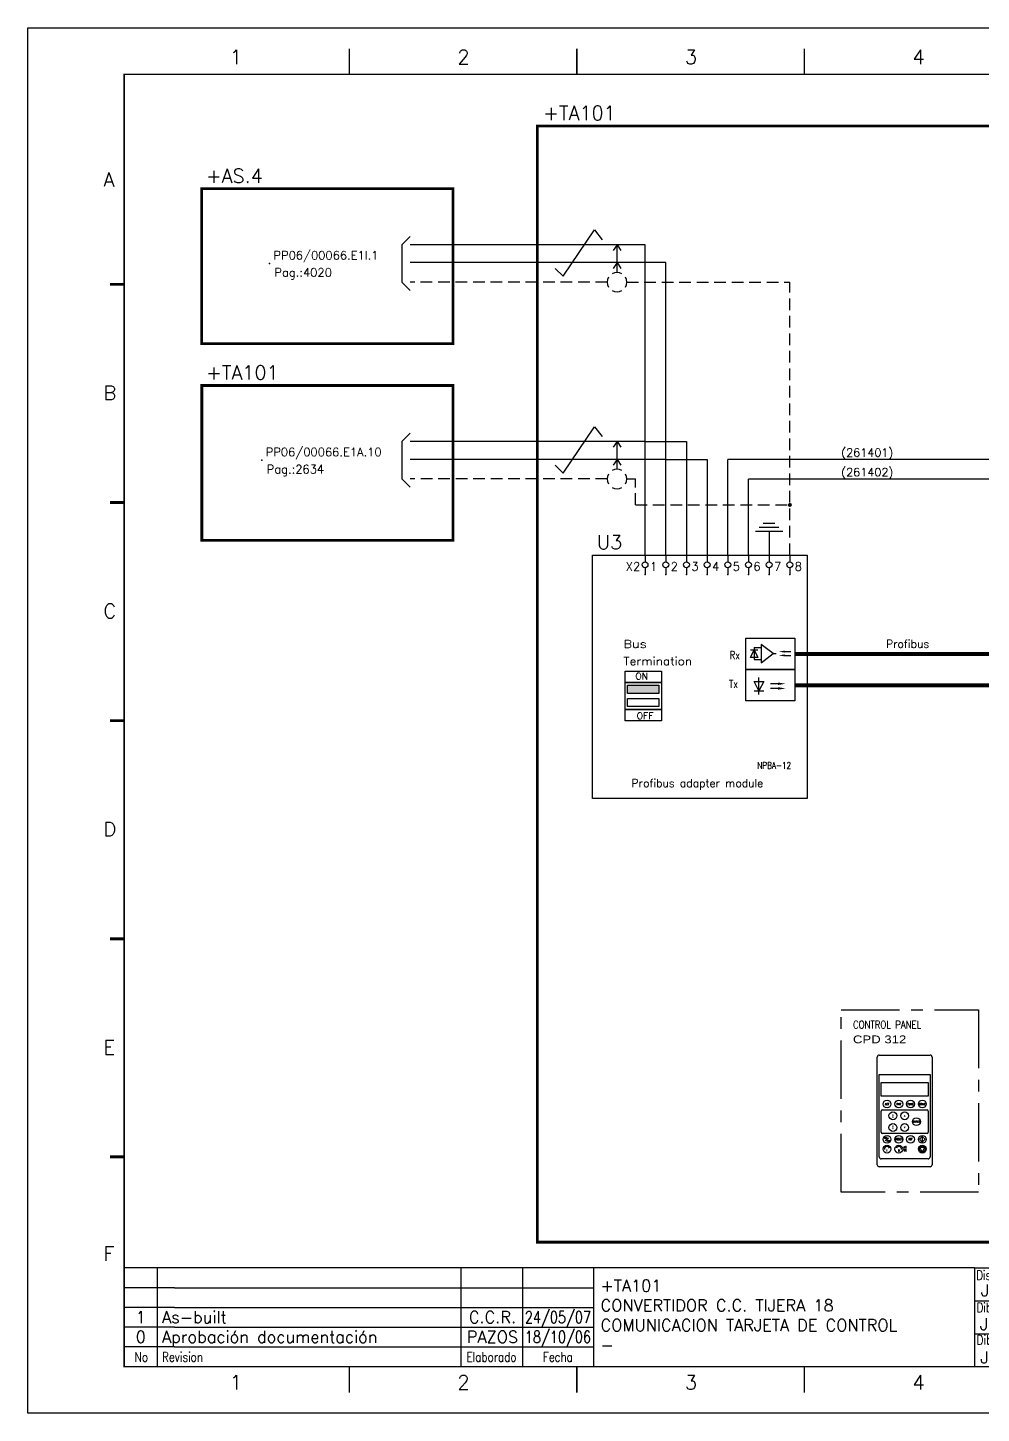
# Model space of a CAD drawing. Extents: x -25 to 1044, y -25744 to 292.
# Drawn here: x 59.8 to 264.3, y -2013.7 to -1716.7 of the extents above; entities that cross this region are included whole.
import ezdxf
from ezdxf.enums import TextEntityAlignment as Align

# ---------------------------------------------------------------- set-up
doc = ezdxf.new("R2010")
doc.units = 0
doc.header["$LTSCALE"] = 10
doc.header["$MEASUREMENT"] = 0
for name, pattern in [('CENTER', [2, 1.25, -0.25, 0.25, -0.25]), ('DASHDOT', [1, 0.5, -0.25, 0, -0.25]), ('HIDDEN', [0.375, 0.25, -0.125])]:
    doc.linetypes.add(name, pattern=pattern)
doc.layers.get('0').update_dxf_attribs({"linetype": 'CONTINUOUS'})
for name, color, linetype in [('1', 7, 'CONTINUOUS'), ('10', 5, 'CONTINUOUS'), ('102', 7, 'CONTINUOUS'), ('2', 7, 'CONTINUOUS'), ('25', 3, 'CONTINUOUS'), ('25PK', 4, 'CENTER'), ('35', 2, 'CONTINUOUS'), ('8', 1, 'CONTINUOUS'), ('9', 6, 'CONTINUOUS'), ('DIBUJO', 7, 'CONTINUOUS'), ('NODE', 7, 'CONTINUOUS')]:
    doc.layers.add(name, color=color, linetype=linetype)
doc.styles.add('ABBSTYLE', font='ROMANS.SHX', dxfattribs={"width": 0.8})
doc.styles.add('HELV', font='HELVBLD.SHX', dxfattribs={"width": 1.2})
doc.styles.add('HELVETICA', font='HELV.SHX')
doc.styles.add('LABEL', font='SIMPLEX', dxfattribs={"width": 0.8, "height": 4})
doc.styles.add('ROMANS', font='romans')
doc.styles.get("Standard").update_dxf_attribs({"font": 'simplex'})

# ---------------------------------------------------------------- blocks, each defined once
blk = doc.blocks.new('ACAD0257')
at = {"layer": '2'}
for p, q in [((215, 132), (215, 159.5)), ((215.5, 160), (228.5, 160)), ((229, 159.5), (229, 132)), ((215.5, 155), (228.5, 155)), ((215.5, 134), (215.5, 155)), ((216, 153), (228, 153)), ((216, 149.5), (216, 153)), ((228, 153), (228, 149.5)), ((228.5, 155), (228.5, 134)), ((228, 149.5), (216, 149.5)), ((216, 140.3), (216, 145.7)), ((216.3, 146), (227.7, 146)), ((228, 145.7), (228, 140.3)), ((227.7, 140), (216.3, 140)), ((217.8481351728414, 138.7939270103938), (216.9934306319097, 138.1294219295075)), ((226.5, 139.25), (225.75, 138.5)), ((225.75, 138.5), (226.5, 137.75)), ((227.25, 138.5), (226.5, 139.25)), ((226.5, 139), (226.5, 138)), ((226.5, 137.75), (227.25, 138.5)), ((225.8796362901317, 136.4071345249903), (226.5, 135.25)), ((227.1142087806116, 136.4071345249903), (225.8796362901317, 136.4071345249903)), ((226.5, 135.25), (227.1142087806116, 136.4071345249903)), ((228.5, 131.5), (215.5, 131.5)), ((228, 133.5), (216, 133.5))]:
    blk.add_line(p, q, dxfattribs=at)
for centre, radius in [((217.5, 147.5), 1), ((220.5, 147.5), 1), ((223.5, 147.5), 1), ((226.5, 147.5), 1), ((219, 144.5), 1), ((222, 144.5), 1), ((219, 141.5), 1), ((222, 141.5), 1), ((225, 143), 1), ((217.5, 138.5), 1), ((220.5, 138.5), 1), ((223.5, 138.5), 1), ((226.5, 138.5), 1), ((217.5, 136), 1), ((220.5, 136), 1), ((226.5, 136), 1), ((226.5, 136), 0.75)]:
    blk.add_circle(centre, radius, dxfattribs=at)
for centre, radius, start, end in [((215.5, 159.5), 0.5, 90, 180), ((228.5, 159.5), 0.5, 0, 90), ((216.3, 145.7), 0.3, 90, 180), ((227.7, 145.7), 0.3, 0, 90), ((216.3, 140.3), 0.3, 180, 270), ((227.7, 140.3), 0.3, 270, 0), ((217.5, 136), 0.6637186160513493, 25.19740898008553, 188.5605633170787), ((220.5, 136), 0.6637186160513493, 351.4394366829213, 154.8025910199183), ((215.5, 132), 0.5, 180, 270), ((216, 134), 0.5, 180, 270), ((228, 134), 0.5, 270, 0), ((228.5, 132), 0.5, 270, 0)]:
    blk.add_arc(centre, radius, start, end, dxfattribs=at)
for points in [[(218.75, 144.5), (219.25, 144.5), (219, 145)], [(218.75, 144), (219.25, 144), (219, 144.5)], [(218.75, 142), (219.25, 142), (219, 141.5)], [(218.75, 141.5), (219.25, 141.5), (219, 141)], [(221.75, 144.25), (222.25, 144.25), (222, 144.75)], [(221.75, 141.75), (222.25, 141.75), (222, 141.25)], [(218.09995874996, 136.2829321967632), (217.7477515216906, 136.4922686849768), (217.8674194223316, 136.6798568098615), (217.8687793788416, 136.6798568098615)], [(219.90004125004, 136.2829321967632), (220.2522484783094, 136.4922686849768), (220.1325805776684, 136.6798568098615), (220.1312206211584, 136.6798568098615)]]:
    blk.add_solid(points, dxfattribs=at)
at = {"layer": '2', "style": 'ROMANS', "width": 0.8}
for s, p in [('ACT', (217.5, 147.5)), ('PAR', (220.5, 147.5)), ('FUNC', (223.5, 147.5)), ('DRIVE', (226.5, 147.5)), ('ENTER', (225, 143)), ('RESET', (220.5, 138.5)), ('REF', (223.5, 138.5))]:
    blk.add_text(s, height=0.5, dxfattribs=at).set_placement(p, align=Align.MIDDLE)
for s, height, p in [('LOC', 0.3200000000000001, (216.8072958660545, 138.7277477816382)), ('REM', 0.3200000000000001, (217.3727561871242, 137.9260033188665)), ('I', 0.5, (217.4004331881744, 135.3764735608475)), ('0', 0.5, (220.3308449754872, 135.3629128811035)), ('AC', 0.5, (221.7417849646071, 136.2715211537371)), ('DC', 0.5, (221.7553514407412, 135.4849644769771))]:
    blk.add_text(s, height=height, dxfattribs=at).set_placement(p)
blk = doc.blocks.new('NOD', base_point=(237.5, 170))
at = {"layer": 'NODE'}
blk.add_point((237.5, 170), dxfattribs=at)
blk = doc.blocks.new('$PP313')
at = {"layer": '2'}
blk.add_blockref('NOD', (0, 0), dxfattribs=at)
at = {"layer": '8'}
blk.add_attdef('1A', (1, -3.324999999999989), '', height=2.15, dxfattribs=at)
at = {"layer": '9'}
blk.add_attdef('ID', (1, 1), '', height=2.15, dxfattribs=at)
blk = doc.blocks.new('$021501')
at = {"layer": '2'}
for p, q in [((0, -6), (0, 0)), ((-3.5, -6), (3.5, -6)), ((-2.5, -7), (2.5, -7)), ((-1.5, -8), (1.5, -8))]:
    blk.add_line(p, q, dxfattribs=at)
blk.add_blockref('NOD', (0, 0), dxfattribs=at)
blk = doc.blocks.new('$$PLD12C')
for p, q in [((0, 2.499999999999972), (0, 0.75)), ((0, -0.75), (0, -2.500000000000028))]:
    blk.add_line(p, q)
at = {"layer": '2'}
blk.add_circle((0, 0), 0.75, dxfattribs=at)
for p in [(0, 2.499999999999972), (0, -2.500000000000028)]:
    blk.add_blockref('NOD', p, dxfattribs=at)
at = {"layer": '8'}
blk.add_attdef('*A', (1.25, -1.5), '', height=2.15, dxfattribs=at)
at = {"layer": '9'}
blk.add_attdef('ID', text='', height=2.15, dxfattribs=at).set_placement((-1.25, -1.5), align=Align.RIGHT)
blk = doc.blocks.new('$030107')
at = {"layer": '102'}
for centre, start, end in [((0, 0), 150.0000000000002, 209.9999999999999), ((0, 0), 60.00000000000018, 119.9999999999999), ((0, 0), 330.0000000000002, 29.99999999999989), ((0, -2.842170943040401e-14), 240.0000000000001, 299.9999999999998)]:
    blk.add_arc(centre, 2.500000000000008, start, end, dxfattribs=at)
blk = doc.blocks.new('newcajec')
at = {"layer": '1'}
for p, q in [((179.4, 20.84999999999999), (0.1303441721052074, 20.84999999999999)), ((7, 20.84999999999999), (7, 0)), ((71, 20.84999999999999), (71, 0)), ((84, 20.84999999999999), (84, 0.08964143426294768)), ((99, 20.84999999999999), (99, 0)), ((215.2, 20.79999999999999), (215.2, 0)), ((184.6434108527132, 20.17582254554676), (184.806079472624, 20.01315011347727)), ((184.806079472624, 20.01315011347727), (185.1814685954953, 20.25090212957883)), ((10.6, 16.64), (0, 16.64)), ((10.6, 16.64), (99.00000000000001, 16.64)), ((10.6, 12.48), (0, 12.48)), ((10.6, 12.48), (99.00000000000001, 12.48)), ((179.4, 13.86666666), (215.2, 13.86666666)), ((368, 14.06084184883153), (368, 0)), ((10.6, 8.32), (0, 8.32)), ((10.6, 8.32), (99.00000000000001, 8.32)), ((179.4, 6.93333333), (267.6330803594942, 6.93333333)), ((267.6330803594942, 6.93333333), (302.5, 6.93333333)), ((270.6330803594942, 6.908826233307309), (270.6330803594942, 0)), ((282.0665401797471, 6.93333333), (282.0665401797471, 0)), ((368, 6.93333333), (383, 6.93333333)), ((10.6, 4.16), (0, 4.16)), ((10.6, 4.16), (99.00000000000001, 4.16))]:
    blk.add_line(p, q, dxfattribs=at)
for points in [[(47.50000000000003, 272.5, 0.3, 0.3, 0), (47.50000000000003, 277.9125820568927, 0.3, 0.3, 0)], [(95.50000000000003, 272.5, 0.3, 0.3, 0), (95.50000000000003, 277.9125820568927, 0.3, 0.3, 0)], [(143.5000000000001, 272.5, 0.3, 0.3, 0), (143.5000000000001, 277.9125820568927, 0.3, 0.3, 0)], [(191.5000000000001, 272.5, 0.3, 0.3, 0), (191.5000000000001, 277.9125820568927, 0.3, 0.3, 0)], [(239.5000000000001, 272.5, 0.3, 0.3, 0), (239.5000000000001, 277.9125820568927, 0.3, 0.3, 0)], [(287.5000000000001, 272.5, 0.3, 0.3, 0), (287.5000000000001, 277.9125820568927, 0.3, 0.3, 0)], [(335.5000000000001, 272.5, 0.3, 0.3, 0), (335.5000000000001, 277.9125820568927, 0.3, 0.3, 0)], [(-2.989059080962793, 228.2254404700672, 0.6, 0.6, 0), (-0.1817779831361044, 228.2254404700672, 0.6, 0.6, 0)], [(383.0109409190372, 228.2254404700672, 0.6, 0.6, 0), (385.8182220168639, 228.2254404700672, 0.6, 0.6, 0)], [(-2.989059080962793, 182.2254404700672, 0.6, 0.6, 0), (-0.1817779831361044, 182.2254404700672, 0.6, 0.6, 0)], [(383.0109409190372, 182.2254404700672, 0.6, 0.6, 0), (385.8182220168639, 182.2254404700672, 0.6, 0.6, 0)], [(-2.989059080962793, 136.2254404700672, 0.6, 0.6, 0), (-0.1817779831361044, 136.2254404700672, 0.6, 0.6, 0)], [(383.0109409190372, 136.2254404700672, 0.6, 0.6, 0), (385.8182220168639, 136.2254404700672, 0.6, 0.6, 0)], [(-2.989059080962793, 90.2254404700672, 0.6, 0.6, 0), (-0.1817779831361044, 90.2254404700672, 0.6, 0.6, 0)], [(383.0109409190372, 90.2254404700672, 0.6, 0.6, 0), (385.8182220168639, 90.2254404700672, 0.6, 0.6, 0)], [(-2.989059080962793, 44.22544047006719, 0.6, 0.6, 0), (-0.1817779831361044, 44.22544047006719, 0.6, 0.6, 0)], [(383.0109409190372, 44.22544047006719, 0.6, 0.6, 0), (385.8182220168639, 44.22544047006719, 0.6, 0.6, 0)], [(383, 20.79999999999999, 0.3, 0.3, 0), (179.4, 20.79999999999999, 0.3, 0.3, 0), (179.4, 0, 0.3, 0.3, 0)], [(302.5, 20.79999999999999, 0.3, 0.3, 0), (302.5, 0, 0.3, 0.3, 0)], [(302.5, 14, 0.3, 0.3, 0), (383, 14, 0.3, 0.3, 0)], [(47.50000000000004, -5.50000000000002, 0.3, 0.3, 0), (47.50000000000004, -0.08741794310727435, 0.3, 0.3, 0)], [(95.50000000000003, -5.50000000000002, 0.3, 0.3, 0), (95.50000000000003, -0.08741794310727435, 0.3, 0.3, 0)], [(143.5000000000001, -5.50000000000002, 0.3, 0.3, 0), (143.5000000000001, -0.08741794310727435, 0.3, 0.3, 0)], [(191.5000000000001, -5.50000000000002, 0.3, 0.3, 0), (191.5000000000001, -0.08741794310727435, 0.3, 0.3, 0)], [(239.5000000000001, -5.50000000000002, 0.3, 0.3, 0), (239.5000000000001, -0.08741794310727435, 0.3, 0.3, 0)], [(287.5000000000001, -5.50000000000002, 0.3, 0.3, 0), (287.5000000000001, -0.08741794310727435, 0.3, 0.3, 0)], [(335.5000000000001, -5.50000000000002, 0.3, 0.3, 0), (335.5000000000001, -0.08741794310727435, 0.3, 0.3, 0)]]:
    blk.add_lwpolyline(points, format="xyseb", dxfattribs=at)
at = {"layer": '1', "const_width": 0.3}
blk.add_lwpolyline([(0, 0), (0, 272.5), (383, 272.5), (383, 0)], close=True, dxfattribs=at)
at = {"layer": '2', "color": 14}
for p, q in [((221.418090625, 4.694274193107214), (221.418090625, 5.808488255607214)), ((221.418090625, 2.465846068107213), (221.418090625, 3.580060130607212))]:
    blk.add_line(p, q, dxfattribs=at)
for points in [[(220.05064609375, 5.808488255607214), (220.05064609375, 6.922702318107211), (226.73593046875, 5.808488255607214), (226.73593046875, 6.922702318107211)], [(221.418090625, 2.465846068107213), (220.05064609375, 2.465846068107213), (221.418090625, 5.808488255607214), (220.05064609375, 5.808488255607214)], [(221.418090625, 4.694274193107214), (224.254271875, 4.694274193107214), (221.418090625, 3.580060130607212), (224.254271875, 3.580060130607212)], [(224.254271875, 5.808488255607214), (225.3684859375, 5.808488255607214), (225.3684859375, 4.694274193107214)], [(224.254271875, 3.580060130607212), (225.3684859375, 3.580060130607212), (225.3684859375, 2.465846068107213)], [(225.3684859375, 5.808488255607214), (226.73593046875, 5.808488255607214), (225.3684859375, 1.351632005607213), (226.73593046875, 1.351632005607213)], [(224.254271875, 0.2374179431072125), (224.254271875, 2.465846068107213), (220.05064609375, 0.2374179431072125), (220.05064609375, 2.465846068107213)], [(226.73593046875, 1.351632005607213), (226.73593046875, 0.2374179431072125), (224.254271875, 1.351632005607213), (224.254271875, 0.2374179431072125)]]:
    blk.add_solid(points, dxfattribs=at)
at = {"layer": '1', "style": 'ROMANS'}
for s, p in [('1', (22.29321663019694, 274.6822757111598)), ('2', (70.29321663019694, 274.6822757111598)), ('3', (118.2932166301969, 274.6822757111598)), ('4', (166.2932166301969, 274.6822757111598)), ('5', (214.2932166301969, 274.6822757111598)), ('6', (262.293216630197, 274.6822757111598)), ('7', (310.293216630197, 274.6822757111598)), ('8', (357.793216630197, 274.6822757111598)), ('A', (-4.369531937893967, 248.8361050328228)), ('A', (384.130468062106, 248.8361050328228)), ('B', (-4.369531937893967, 203.8361050328228)), ('B', (384.130468062106, 203.8361050328228)), ('C', (-4.369531937893967, 157.8361050328228)), ('C', (384.130468062106, 157.8361050328228)), ('D', (-4.369531937893967, 111.8361050328228)), ('D', (384.130468062106, 111.8361050328228)), ('E', (-4.369531937893967, 65.8361050328228)), ('E', (384.130468062106, 65.8361050328228)), ('F', (-4.369531937893967, 22.33610503282279)), ('F', (384.130468062106, 22.33610503282279)), ('1', (22.29321663019694, -4.817724288840244)), ('2', (70.29321663019694, -4.817724288840244)), ('3', (118.2932166301969, -4.817724288840244)), ('4', (166.2932166301969, -4.817724288840244)), ('5', (214.2932166301969, -4.817724288840244)), ('6', (262.293216630197, -4.817724288840244)), ('7', (310.293216630197, -4.817724288840244)), ('8', (357.793216630197, -4.817724288840244))]:
    blk.add_text(s, height=3, dxfattribs=at).set_placement(p)
at = {"layer": '1', "style": 'LABEL', "width": 0.8}
for s, p in [('Diseno comprobado por', (179.7314614292997, 18.27223571085374)), ('Dibujo comprobado por', (179.8050291925395, 11.4678814488418)), ('Hoja', (368.3783582875667, 11.66394739740196)), ('Dibujado por', (179.8266890074166, 4.640500723763907)), ('Fecha', (285.7145387337263, 4.296982269486556)), ('Cont', (368.4287365512884, 4.459855685207977)), ('No', (2.226666121281127, 1.047317943107212)), ('Revision', (7.999999999999986, 1.047317943107211))]:
    blk.add_text(s, height=2, dxfattribs=at).set_placement(p)
for s, p in [('Dept', (274.6061509242405, 4.441269529660175)), ('Elaborado', (77.5, 1.047317943107211)), ('Fecha', (91.5, 1.047317943107211))]:
    blk.add_text(s, height=2, dxfattribs=at).set_placement(p, align=Align.CENTER)
at = {"layer": '10', "style": 'ROMANS'}
for tag, p in [('REV41', (3.5, 18.74499999999998)), ('REV43', (77.69972273858866, 18.74499999999998)), ('REV31', (3.5, 14.58499999999999)), ('REV33', (77.69972273858866, 14.58499999999999)), ('REV21', (3.5, 10.42499999999999)), ('REV23', (77.69972273858866, 10.42499999999999)), ('REV11', (3.5, 6.265000000000002)), ('REV13', (77.69972273858866, 6.265000000000002))]:
    blk.add_attdef(tag, text='', height=2.5, dxfattribs=at).set_placement(p, align=Align.MIDDLE)
for tag, p, height in [('REV42', (7.999999999999986, 17.49499999999998), 2.5), ('SHEETNAME1', (100.5, 15.82514432423481), 2.5), ('DOCUMENTTYPE', (216.431556680333, 16.80300784715599), 2.5), ('NOTA', (305.324267012746, 15.80181941457773), 3), ('REV32', (7.999999999999986, 13.33499999999999), 2.5), ('DESIGNCHECK', (180.7368689439597, 14.83229733012664), 2.5), ('OBJECT', (216.431556680333, 12.40274635088354), 2.5), ('SHEETNAME2', (100.5, 11.66514432423481), 2.5), ('ORDER', (305.324267012746, 7.301819414577723), 4.5), ('REV22', (7.999999999999986, 9.174999999999999), 2.5), ('SHEETNAME3', (100.5, 7.505144324234807), 2.5), ('DRAWINGCHECK', (180.5313437479052, 7.714149530439984), 2.5), ('CUSTOMER', (216.431556680333, 8.084891464683468), 2.5), ('REV12', (7.999999999999986, 5.015000000000002), 2.5), ('SHEETNAME4', (100.5, 3.345144324234811), 2.5), ('USER', (180.634361454448, 0.7089454855303376), 2.5), ('DEPARTMENT', (271.9308878022507, 1.045088830057653), 2.5), ('DOCUMENT_ID', (305.324267012746, 0.9341589120460885), 4.4)]:
    blk.add_attdef(tag, p, '', height=height, dxfattribs=at)
for tag, width, p, p2 in [('REV44', 1.221199022953692, (84.52509332113708, 17.49499999999998), (98.48165358346499, 17.49499999999998)), ('REV34', 1.221199022953692, (84.52509332113708, 13.33499999999998), (98.48165358346499, 13.33499999999998)), ('REV24', 1.221199022953692, (84.52509332113708, 9.174999999999988), (98.48165358346499, 9.174999999999988)), ('REV14', 1.221199022953692, (84.52509332113708, 5.014999999999999), (98.48165358346499, 5.014999999999999)), ('CREATED2', 7.039914616041486, (282.7069601254168, 1.045088830057653), (301.1448317388588, 1.045088830057653))]:
    blk.add_attdef(tag, text='', height=2.5, dxfattribs=dict(at, width=width)).set_placement(p, p2, align=Align.FIT)
for tag, p in [('SHEET', (382, 7.433333330000005)), ('NEXTSHEET', (382, 0.5000000000000018))]:
    blk.add_attdef(tag, text='', height=2.5, dxfattribs=at).set_placement(p, align=Align.RIGHT)
at = {"layer": 'DIBUJO', "color": 14, "style": 'HELVETICA', "width": 1.3}
blk.add_text('RUSSULA S.A.', height=3, dxfattribs=at).set_placement((229, 2.191446348186597))

msp = doc.modelspace()

# ---------------------------------------------------------------- hatches: boundary and pattern name
at = {"layer": '2'}
msp.add_hatch(color=256, dxfattribs=at).paths.add_polyline_path([(188.4132726303479, -1857.678046947669), (188.4132726303479, -1859.441520189517), (195.1100557974867, -1859.441520189517), (195.1100557974867, -1857.678046947669)])

# ---------------------------------------------------------------- linework, layer by layer
for p, q in [((140.0060853349769, -1763.246085816118), (141.7881186635095, -1761.464052487586)), ((140.0060853349769, -1763.246085816118), (140.0060853349769, -1771.281353073945)), ((192.1867035363803, -1829.764428721695), (192.1867035363803, -1763.246085816118)), ((196.6201673015625, -1829.764428721695), (196.6201673015625, -1767.081060237591)), ((140.0060853349769, -1771.281353073945), (141.7881186635095, -1773.063386402477)), ((140.0217679834567, -1805.422291345119), (141.8038013119892, -1803.640258016586)), ((140.0217679834567, -1805.422291345119), (140.0217679834567, -1813.457558602945)), ((209.9205585971094, -1813.481279264746), (209.9205585971094, -1809.280986428393)), ((214.3540223622915, -1809.280986428393), (209.9205585971094, -1809.280986428393)), ((311.3731547258585, -1809.280986428393), (214.3540223622915, -1809.280986428393)), ((140.0217679834567, -1813.457558602945), (141.8038013119892, -1815.239591931477)), ((209.9205585971094, -1829.764428721695), (209.9205585971094, -1813.481279264746)), ((311.3731547258585, -1813.481279264746), (214.3540223622915, -1813.481279264746)), ((214.3540223622915, -1829.764428721695), (214.3540223622915, -1813.481279264746))]:
    msp.add_line(p, q)
at = {"linetype": 'HIDDEN'}
msp.add_line((223.2278341921578, -1829.764428721695), (223.2278341921578, -1771.281353073944), dxfattribs=at)
at = {"const_width": 0.4200292836352821}
msp.add_lwpolyline([(223.0335021988198, -1819.029181611218, 1), (223.4535314824551, -1819.029181611218, 1)], format="xyb", close=True, dxfattribs=at)
msp.add_lwpolyline([(180.9335323764284, -1829.764428721695), (226.9420242271219, -1829.764428721695), (226.9420242271219, -1881.969756022106), (180.9335323764284, -1881.969756022106)], close=True)
for points in [[(376.4970597307387, -1850.977974574115, 0.8400585672705643, 0.8400585672705643, 0), (224.2956971201115, -1850.977974574115, 0.8400585672705643, 0.8400585672705643, 0)], [(376.4970597307387, -1857.69844311228, 0.8400585672705643, 0.8400585672705643, 0), (224.2956971201115, -1857.69844311228, 0.8400585672705643, 0.8400585672705643, 0)]]:
    msp.add_lwpolyline(points, format="xyseb")
at = {"layer": '2', "color": 7}
for p, q in [((174.6052714438924, -1770.021265223038), (181.3257399820569, -1760.095866188854)), ((181.3257399820569, -1760.095866188854), (183.005857116598, -1762.19601260703)), ((192.1867035363803, -1763.246085816118), (141.7881186635095, -1763.246085816118)), ((186.1702302464018, -1763.246085816118), (185.3301716791313, -1764.506173667024)), ((186.1702302464018, -1763.246085816118), (187.0102888136724, -1764.506173667024)), ((186.1702302464018, -1769.181206655768), (186.1702302464018, -1763.246085816118)), ((196.6201673015625, -1767.081060237591), (141.7881186635095, -1767.081060237591)), ((186.1702302464018, -1767.081060237591), (185.3301716791313, -1768.341148088497)), ((186.1702302464018, -1767.081060237591), (187.0102888136724, -1768.341148088497)), ((172.9251543093513, -1768.341148088497), (174.6052714438924, -1770.021265223038)), ((174.6209540923722, -1812.197470752039), (181.3414226305368, -1802.272071717854)), ((181.3414226305368, -1802.272071717854), (183.0215397650779, -1804.37221813603)), ((192.2023861848601, -1805.422291345119), (141.8038013119892, -1805.422291345119)), ((186.1859128948817, -1805.422291345119), (185.3458543276112, -1806.682379196024)), ((186.1859128948817, -1811.357412184768), (186.1859128948817, -1805.422291345119)), ((186.1859128948817, -1805.422291345119), (187.0259714621523, -1806.682379196024)), ((192.1867035363803, -1805.422291345119), (201.0469313332541, -1805.422291345119)), ((201.0469313332541, -1805.422291345119), (201.0379484182652, -1829.778149132799)), ((196.6358499500421, -1809.257265766592), (141.8038013119892, -1809.257265766592)), ((172.9408369578311, -1810.517353617498), (174.6209540923722, -1812.197470752039)), ((186.1859128948817, -1809.257265766592), (185.3458543276112, -1810.517353617498)), ((186.1859128948817, -1809.257265766592), (187.0259714621523, -1810.517353617498)), ((196.6201673015625, -1809.257265766592), (205.5112996854762, -1809.257265766592)), ((205.5112996854762, -1809.257265766592), (205.4714121834473, -1829.778149132799)), ((213.7949650292294, -1847.617740305033), (224.2956971201115, -1847.617740305033)), ((213.7949650292294, -1854.338208843197), (213.7949650292294, -1847.617740305033)), ((224.2956971201115, -1847.617740305033), (224.2956971201115, -1854.338208843197)), ((213.7949650292294, -1854.338208843197), (224.2956971201115, -1854.338208843197)), ((224.2956971201115, -1854.338208843197), (213.7949650292294, -1854.338208843197)), ((213.7949650292294, -1854.338208843197), (224.2956971201115, -1854.338208843197)), ((224.2956971201115, -1854.338208843197), (213.7949650292294, -1854.338208843197)), ((213.7949650292294, -1861.058677381362), (213.7949650292294, -1854.338208843197)), ((224.2956971201115, -1854.338208843197), (224.2956971201115, -1861.058677381362)), ((224.2956971201115, -1861.058677381362), (213.7949650292294, -1861.058677381362))]:
    msp.add_line(p, q, dxfattribs=at)
at = {"layer": '2', "color": 7, "linetype": 'HIDDEN'}
for p, q in [((184.0700838282254, -1771.281353073944), (141.7881186635095, -1771.281353073944)), ((188.2703766645783, -1771.281353073944), (223.2278341921578, -1771.281353073944)), ((184.0857664767053, -1813.457558602945), (141.8038013119892, -1813.457558602945)), ((188.2860593130582, -1813.457558602945), (190.128331582645, -1813.457558602945)), ((190.128331582645, -1819.042902022322), (190.128331582645, -1813.457558602945)), ((190.128331582645, -1819.042902022322), (223.2435168406374, -1819.042902022322))]:
    msp.add_line(p, q, dxfattribs=at)
at = {"layer": '2', "color": 3, "linetype": 'DASHDOT', "const_width": 0.588040997089395}
msp.add_lwpolyline([(169.0859049955193, -1737.784051842039), (460.4818750049208, -1737.784051842039), (460.4818750049208, -1977.05287527004), (169.0859049955193, -1977.05287527004), (169.0859049955193, -1737.784051842039)], dxfattribs=at)
at = {"layer": '2', "color": 3, "linetype": 'DASHDOT'}
for points in [[(97.13219142258919, -1751.258405637155, 0.588040997089395, 0.588040997089395, 0), (150.9937991079664, -1751.258405637155, 0.588040997089395, 0.588040997089395, 0), (150.9937991079664, -1784.440719044343, 0.588040997089395, 0.588040997089395, 0), (97.13219142258919, -1784.440719044343, 0.588040997089395, 0.588040997089395, 0), (97.13219142258919, -1751.258405637155, 0.588040997089395, 0.588040997089395, 0)], [(97.14787407106905, -1793.434611166155, 0.588040997089395, 0.588040997089395, 0), (151.009481756446, -1793.434611166155, 0.588040997089395, 0.588040997089395, 0), (151.009481756446, -1826.616924573343, 0.588040997089395, 0.588040997089395, 0), (97.14787407106905, -1826.616924573343, 0.588040997089395, 0.588040997089395, 0), (97.14787407106905, -1793.434611166155, 0.588040997089395, 0.588040997089395, 0)]]:
    msp.add_lwpolyline(points, format="xyseb", dxfattribs=at)
at = {"layer": '2'}
for points in [[(195.6768636739981, -1854.679686128255), (195.6768636739981, -1857.106886795945), (187.9154282942342, -1857.106886795945), (187.9154282942342, -1854.679686128255)], [(195.6768636739981, -1857.106886795945), (195.6768636739981, -1862.894321732718), (187.9154282942342, -1862.894321732718), (187.9154282942342, -1857.106886795945)], [(195.1100557974867, -1857.678046947669), (195.1100557974867, -1859.441520189517), (188.4132726303479, -1859.441520189517), (188.4132726303479, -1857.678046947669)], [(195.1100557974867, -1860.505759770484), (195.1100557974867, -1862.269233012331), (188.4132726303479, -1862.269233012331), (188.4132726303479, -1860.505759770484)], [(195.6768636739981, -1862.894321732718), (195.6768636739981, -1865.321522400408), (187.9154282942342, -1865.321522400408), (187.9154282942342, -1862.894321732718)]]:
    msp.add_lwpolyline(points, close=True, dxfattribs=at)
at = {"layer": '25PK'}
for p, q in [((234.2522212391717, -1966.352022335236), (234.2522212391717, -1927.289298957154)), ((234.2522212391717, -1927.289298957154), (263.6542710936415, -1927.289298957154)), ((263.6542710936415, -1927.289298957154), (263.6542710936415, -1966.352022335236)), ((263.6542710936415, -1966.352022335236), (234.2522212391717, -1966.352022335236))]:
    msp.add_line(p, q, dxfattribs=at)
at = {"layer": '35'}
for p, q in [((214.7684063210651, -1851.713865879044), (215.5748625456449, -1850.100953429885)), ((214.7684063210651, -1850.100953429885), (216.3813187702246, -1850.100953429885)), ((215.5748625456449, -1849.617079695137), (215.5748625456449, -1852.197739613792)), ((215.5748625456449, -1849.617079695137), (217.1087022166321, -1849.617079695137)), ((215.5748625456449, -1850.100953429885), (216.3813187702246, -1851.713865879044)), ((219.6893621352874, -1850.907409654465), (217.1087022166321, -1848.971914715473)), ((217.1087022166321, -1848.971914715473), (217.1087022166321, -1852.842904593456)), ((216.3813187702246, -1851.713865879044), (214.7684063210651, -1851.713865879044)), ((215.5748625456449, -1852.197739613792), (217.1087022166321, -1852.197739613792)), ((217.1087022166321, -1852.842904593456), (219.6893621352874, -1850.907409654465)), ((219.6893621352874, -1850.907409654465), (220.3345271149512, -1850.907409654465)), ((222.1380093075658, -1850.473939433753), (223.4283392668934, -1850.473939433753)), ((222.1380093075658, -1851.280395658333), (223.4283392668934, -1851.280395658333)), ((216.6175801959861, -1859.681450886668), (216.6175801959861, -1856.052397876059)), ((216.6175801959861, -1858.874994662088), (215.6095099152614, -1856.858854100639)), ((215.6095099152614, -1856.858854100639), (217.6256504767109, -1856.858854100639)), ((215.6095099152614, -1858.874994662088), (217.6256504767109, -1858.874994662088)), ((217.6256504767109, -1856.858854100639), (216.6175801959861, -1858.874994662088)), ((220.7086470378662, -1857.362889241001), (219.0957345887066, -1857.362889241001)), ((220.7086470378662, -1858.370959521726), (219.0957345887066, -1858.370959521726))]:
    msp.add_line(p, q, dxfattribs=at)
for points in [[(222.1380093075658, -1850.688994426974), (222.1380093075658, -1850.258884440532), (220.8476793482381, -1850.473939433753)], [(222.1380093075658, -1851.495450651554), (222.1380093075658, -1851.065340665112), (220.8476793482381, -1851.280395658333)], [(220.7086470378662, -1857.631707982528), (220.7086470378662, -1857.094070499474), (222.3215594870257, -1857.362889241001)], [(220.7086470378662, -1858.639778263252), (220.7086470378662, -1858.102140780199), (222.3215594870257, -1858.370959521726)]]:
    msp.add_solid(points, dxfattribs=at)
at = {"layer": 'DIBUJO'}
msp.add_lwpolyline([(59.81046486734957, -1716.738606978925), (479.8104648673495, -1716.738606978925), (479.8104648673495, -2013.738606978925), (59.81046486734957, -2013.738606978925), (59.81046486734957, -1716.738606978925)], dxfattribs=at)

# ---------------------------------------------------------------- block references
ref = msp.add_blockref('$PP313', (111.6647313924815, -1767.263719445031, -0.0006408747063711434), dxfattribs=dict(xscale=0.8400585672705643, yscale=0.8400585672705643, zscale=0.8400585672705643))
ref.add_attrib('ID', 'PP06/00066.E1I.1', (112.5047899597521, -1766.423660877761, -0.0006408747063711434), dxfattribs={"layer": '9', "height": 1.806125919631713, "style": 'ROMANS'})
ref.add_attrib('1A', 'Pag.:4020', (112.7235929694418, -1770.09673000848, -0.0006408747063711434), dxfattribs={"layer": '8', "height": 1.806125919631713, "style": 'ROMANS'})
ref = msp.add_blockref('$PP313', (110.0056500107235, -1809.439924974032, -0.0006408747063711434), dxfattribs=dict(xscale=0.8400585672705643, yscale=0.8400585672705643, zscale=0.8400585672705643))
ref.add_attrib('ID', 'PP06/00066.E1A.10', (110.845708577994, -1808.599866406761, -0.0006408747063711434), dxfattribs={"layer": '9', "height": 1.806125919631713, "style": 'ROMANS'})
ref.add_attrib('1A', 'Pag.:2634', (111.0645115876837, -1812.27293553748, -0.0006408747063711434), dxfattribs={"layer": '8', "height": 1.806125919631713, "style": 'ROMANS'})
at = {"layer": '2', "color": 7}
ref = msp.add_blockref('newcajec', (80.48569422514791, -2003.738606978925), dxfattribs=dict(at, xscale=1.016513761467889, yscale=1.016513761467889, zscale=1.016513761467889))
ref.add_attrib('REV24', '24/05/07', dxfattribs={"layer": '10', "height": 2.541284403669862, "style": 'ROMANS', "width": 0.7281683615127705}).set_placement((166.4066147754459, -1994.412093217457), (180.5936503448591, -1994.412093217457), align=Align.FIT)
ref.add_attrib('SHEETNAME3', 'COMUNICACION TARJETA DE CONTROL', (182.6453272526765, -1996.109524491538), dxfattribs={"layer": '10', "height": 2.541284403669862, "style": 'ROMANS'})
ref.add_attrib('SHEETNAME2', 'CONVERTIDOR C.C. TIJERA 18', (182.6453272526765, -1991.880827243831), dxfattribs={"layer": '10', "height": 2.541284403669862, "style": 'ROMANS'})
ref.add_attrib('SHEETNAME1', '+TA101', (182.6453272526765, -1987.652129996124), dxfattribs={"layer": '10', "height": 2.541284403669862, "style": 'ROMANS'})
ref.add_attrib('USER', 'J.PAZOS', (264.1030084375694, -2003.017954136753), dxfattribs={"layer": '10', "height": 2.541284403669862, "style": 'ROMANS'})
ref.add_attrib('DRAWINGCHECK', 'J.L.C.C.', (263.9982895211934, -1995.897067823212), dxfattribs={"layer": '10', "height": 2.541284403669862, "style": 'ROMANS'})
ref.add_attrib('DESIGNCHECK', 'J.M. CEDEIRA', (264.2072087113115, -1988.661372628667), dxfattribs={"layer": '10', "height": 2.541284403669862, "style": 'ROMANS'})
ref.add_attrib('REV22', 'As-built', (88.61780431689141, -1994.412093217457), dxfattribs={"layer": '10', "height": 2.541284403669862, "style": 'ROMANS'})
ref.add_attrib('REV12', 'Aprobación documentación', (88.61780431689141, -1998.640790465164), dxfattribs={"layer": '10', "height": 2.541284403669862, "style": 'ROMANS'})
ref.add_attrib('REV21', '1', dxfattribs={"layer": '10', "height": 2.541284403669862, "style": 'ROMANS'}).set_placement((84.04349239028568, -1993.141451015622), align=Align.MIDDLE)
ref.add_attrib('REV11', '0', dxfattribs={"layer": '10', "height": 2.541284403669862, "style": 'ROMANS'}).set_placement((84.04349239028568, -1997.370148263329), align=Align.MIDDLE)
ref.add_attrib('SHEETNAME4', '-', (182.6453272526765, -2000.338221739244), dxfattribs={"layer": '10', "height": 2.541284403669862, "style": 'ROMANS'})
ref.add_attrib('REV14', '18/10/06', dxfattribs={"layer": '10', "height": 2.541284403669862, "style": 'ROMANS', "width": 0.7281683615127706}).set_placement((166.4066147754459, -1998.640790465164), (180.5936503448591, -1998.640790465164), align=Align.FIT)
ref.add_attrib('REV23', 'C.C.R.', dxfattribs={"layer": '10', "height": 2.541284403669862, "style": 'ROMANS'}).set_placement((159.4685316511671, -1993.141451015622), align=Align.MIDDLE)
ref.add_attrib('REV13', 'PAZOS', dxfattribs={"layer": '10', "height": 2.541284403669862, "style": 'ROMANS'}).set_placement((159.4685316511671, -1997.370148263329), align=Align.MIDDLE)
ref.add_attrib('DOCUMENT_ID', 'PP06/0066-E1A.10', (390.8520133537171, -2002.789021589432), dxfattribs={"layer": '10', "height": 4.472660550458958, "style": 'ROMANS', "width": 0.9})
ref.add_attrib('ORDER', 'PP06/0066', (390.8520133537171, -1996.316207060253), dxfattribs={"layer": '10', "height": 4.57431192660575, "style": 'ROMANS'})
ref.add_attrib('CUSTOMER', 'ACINDAR', (300.4913500066359, -1995.5202035451), dxfattribs={"layer": '10', "height": 2.541284403669862, "style": 'ROMANS'})
ref.add_attrib('OBJECT', 'TREN DE ROLLOS Y BARRAS', (300.4913500066359, -1991.131044633256), dxfattribs={"layer": '10', "height": 2.541284403669862, "style": 'ROMANS'})
ref.add_attrib('DOCUMENTTYPE', 'ESQUEMA ELECTRICO', (300.4913500066359, -1986.658118268237), dxfattribs={"layer": '10', "height": 2.541284403669862, "style": 'ROMANS'})
ref.add_attrib('CREATED2', '05/10/06', dxfattribs={"layer": '10', "height": 2.541284403669862, "style": 'ROMANS', "width": 0.9619759102665515}).set_placement((367.8612096554036, -2002.676259801215), (386.6035598826468, -2002.676259801215), align=Align.FIT)
ref.add_attrib('DEPARTMENT', 'ELEC', (356.9071838443314, -2002.676259801215), dxfattribs={"layer": '10', "height": 2.541284403669862, "style": 'ROMANS'})
ref.add_attrib('NEXTSHEET', '2616', dxfattribs={"layer": '10', "height": 2.541284403669862, "style": 'ROMANS'}).set_placement((468.7939511059026, -2003.230350098191), align=Align.RIGHT)
ref.add_attrib('SHEET', '2614', dxfattribs={"layer": '10', "height": 2.541284403669862, "style": 'ROMANS'}).set_placement((468.7939511059026, -1996.182521355402), align=Align.RIGHT)
at = {"layer": '2', "color": 7, "xscale": 0.8400585672705643, "yscale": 0.8400585672705643, "zscale": 0.8400585672705643}
for name, p in [('$030107', (186.1702302464018, -1771.281353073944)), ('$030107', (186.1859128948817, -1813.457558602945)), ('ACAD0257', (61.36042008060452, -2071.359343244056))]:
    msp.add_blockref(name, p, dxfattribs=at)
at = {"layer": '2', "color": 7, "xscale": 0.8400585672705643, "yscale": 0.8400585672705643, "zscale": 0.8400585672705643, "rotation": 180}
msp.add_blockref('$021501', (218.7780962415055, -1829.764428721695), dxfattribs=at)
at = {"layer": '2', "color": 7, "xscale": 0.8400585672705643, "yscale": 0.8400585672705643, "zscale": 0.8400585672705643}
for p, values in [((192.1867035363803, -1831.864575139871), {'ID': 'X2', '*A': '1'}), ((196.6201673015625, -1831.864575139871), {'*A': '2'}), ((201.0536310667449, -1831.864575139871), {'*A': '3'}), ((205.487094831927, -1831.864575139871), {'*A': '4'}), ((209.9205585971094, -1831.864575139871), {'*A': '5'}), ((214.3540223622915, -1831.864575139871), {'*A': '6'}), ((218.7874861274739, -1831.864575139871), {'*A': '7'}), ((223.220949892656, -1831.864575139871), {'*A': '8'})]:
    msp.add_blockref('$$PLD12C', p, dxfattribs=at).add_auto_attribs(values)

# ---------------------------------------------------------------- texts
for s, width, p, p2 in [('Bus       ', 0.968210526315789, (187.5628175380062, -1849.669697317391), (202.2806436365865, -1849.669697317391)), ('Termination', 1.039322033898304, (187.5628175380062, -1853.354398683711), (202.2806436365865, -1853.354398683711))]:
    msp.add_text(s, height=1.680117134541129, dxfattribs=dict(width=width)).set_placement(p, p2, align=Align.FIT)
for s, p in [('Profibus', (243.876874153549, -1849.652009818599)), ('Profibus adapter module', (189.2955308048543, -1879.508901159159))]:
    msp.add_text(s, height=1.680117134541129).set_placement(p)
at = {"layer": '102', "style": 'ROMANS'}
for s, p in [('ON', (191.4750622202465, -1855.745220158544)), ('OFF', (192.1895840816318, -1864.230840245162))]:
    msp.add_text(s, height=1.44490073570537, dxfattribs=at).set_placement(p, align=Align.MIDDLE)
at = {"layer": '2', "color": 6}
for s, height, p in [('+TA101', 3.024210842174031, (170.3459928464252, -1736.523963991134)), ('+AS.4', 3.024210842174031, (98.03655571944353, -1749.99831778625)), ('+TA101', 3.024210842174031, (98.05223836792321, -1792.17452331525)), ('(261401)', 1.764122991268185, (234.2449254974953, -1808.692945287092)), ('(261402)', 1.764122991268185, (234.2449254974953, -1812.893238123445)), ('U3', 3.024210842174031, (181.8378966732828, -1828.504340870789))]:
    msp.add_text(s, height=height, dxfattribs=at).set_placement(p)
at = {"layer": '25'}
for s, height, style, width, p in [('Rx', 1.680117134541129, 'ABBSTYLE', 0.8, (210.3346236294512, -1852.070050711567)), ('Tx', 1.680117134541129, 'ABBSTYLE', 0.8, (210.1962380390684, -1858.244481181006)), ('NPBA-12', 1.428099564359959, 'ABBSTYLE', 0.8, (216.253118072214, -1875.575030671106)), ('CONTROL PANEL', 1.680117134541129, 'ABBSTYLE', 0.8, (236.7723969409834, -1931.27957715169)), ('CPD 312', 1.680117134541129, 'HELV', 1.2, (236.7723969409834, -1934.429796778954))]:
    msp.add_text(s, height=height, dxfattribs=dict(at, style=style, width=width)).set_placement(p)

doc.saveas('drawing.dxf')
